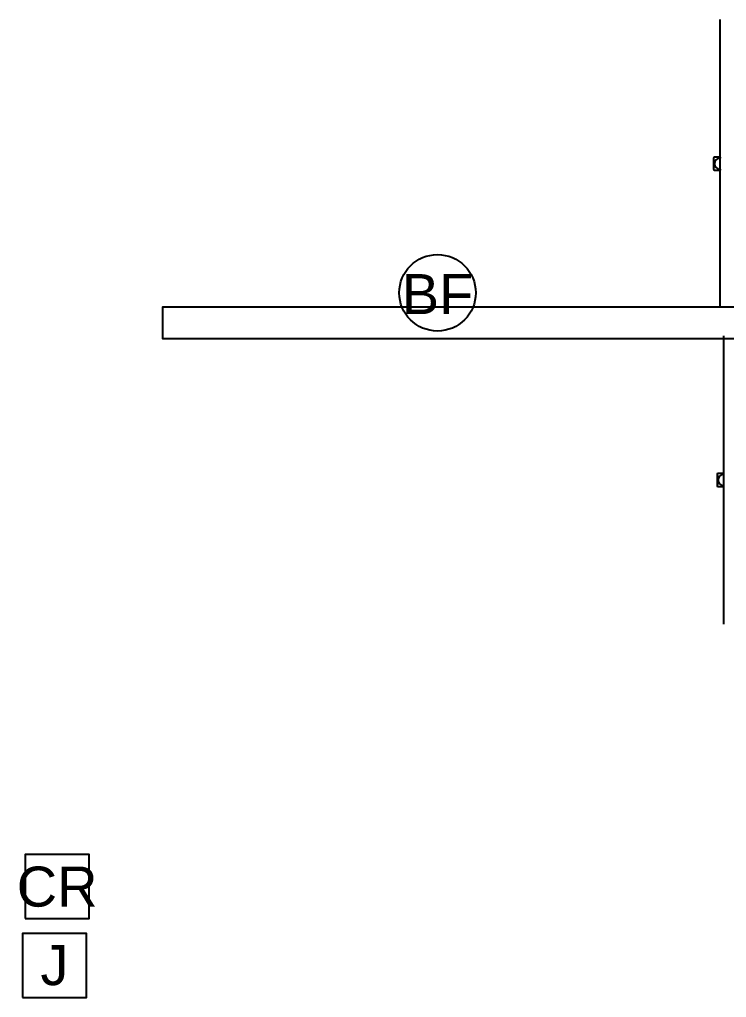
# Model space of a CAD drawing. Header units: inches. Extents: x 23 to 6400, y -2214 to 4412.
# Drawn here: x 3894.1 to 4070.6, y 3670.8 to 3915 of the extents above; entities that cross this region are included whole.
import ezdxf
from ezdxf.enums import TextEntityAlignment as Align

# ---------------------------------------------------------------- set-up
doc = ezdxf.new("R2010")
doc.units = ezdxf.units.IN
doc.header["$LTSCALE"] = 96
doc.header["$MEASUREMENT"] = 0
doc.linetypes.add('HIDDEN4', pattern=[0.09375, 0.0625, -0.03125])
for name, color, linetype in [('A-FURN-EXIST', 33, 'Continuous'), ('A-Powr-Demo', 1, 'HIDDEN4'), ('A-Powr-Exst', 15, 'Continuous')]:
    doc.layers.add(name, color=color, linetype=linetype)
doc.styles.add('OTJ_Title1', font='swiss.ttf')

# ---------------------------------------------------------------- blocks, each defined once
blk = doc.blocks.new('A$C39A66B45')
blk.add_circle((16.79, 9.55), 9.55)
at = {"color": 0, "linetype": 'ByBlock', "lineweight": -2, "style": 'OTJ_Title1', "flags": 8}
blk.add_attdef('CODE', text='', height=8, dxfattribs=at).set_placement((16.79, 9.23), align=Align.MIDDLE)
blk = doc.blocks.new('A$C63DA0F89')
at = {"color": 0, "linetype": 'ByBlock', "lineweight": -2}
blk.add_lwpolyline([(8.79, 0), (24.79, 0), (24.79, 16), (8.79, 16)], close=True, dxfattribs=at)
at = {"color": 0, "linetype": 'ByBlock', "lineweight": -2, "style": 'OTJ_Title1', "flags": 8}
blk.add_attdef('CODE', text='', height=8, dxfattribs=at).set_placement((16.79, 8), align=Align.MIDDLE)
blk = doc.blocks.new('A$C1C1D4BE0 (4) (2)')
at = {"color": 0}
for p, q in [((247.07, 103.11, 63.53), (247.07, 175.11, 63.53)), ((245.44, 140.49, 63.53), (245.44, 137.74, 63.53)), ((247.07, 140.74, 63.53), (245.69, 140.74, 63.53)), ((247.07, 140.74, 63.53), (247.07, 140.49, 63.53)), ((245.69, 137.49, 63.53), (247.07, 137.49, 63.53)), ((247.07, 137.74, 63.53), (247.07, 137.49, 63.53)), ((247.93, 96.11, 63.53), (247.93, 24.11, 63.53)), ((246.3, 61.49, 63.53), (246.3, 58.74, 63.53)), ((247.93, 61.74, 63.53), (246.55, 61.74, 63.53)), ((247.93, 61.74, 63.53), (247.93, 61.49, 63.53)), ((247.93, 58.74, 63.53), (247.93, 58.49, 63.53)), ((246.55, 58.49, 63.53), (247.93, 58.49, 63.53))]:
    blk.add_line(p, q, dxfattribs=at)
at = {"elevation": 36.03}
blk.add_lwpolyline([(329.17, 95.4), (107.91, 95.4), (107.91, 103.36), (329.17, 103.36)], close=True, dxfattribs=at)
at = {"color": 0}
for centre, radius, start, end in [((245.69, 140.49, 63.53), 0.25, 90, 180), ((247.07, 139.11, 63.53), 1.38, 90, 270), ((245.69, 137.74, 63.53), 0.25, 180, 270), ((246.55, 61.49, 63.53), 0.25, 90, 180), ((247.93, 60.11, 63.53), 1.38, 90, 270), ((246.55, 58.74, 63.53), 0.25, 180, 270)]:
    blk.add_arc(centre, radius, start, end, dxfattribs=at)
at = {"color": 0, "flags": 1}
for tag, p, rotation in [('CAPPN', (247.07, 175.11, 63.53), 180), ('CAPMG', (247.07, 175.11, 63.53), 180), ('CAPMC', (247.07, 175.11, 63.53), 180), ('CAPQT', (247.07, 175.11, 63.53), 180), ('CAPDH', (247.07, 175.11, 63.53), 180), ('CAPGC', (247.07, 175.11, 63.53), 180), ('CAPPN', (346.3, 144.91, 64.53), 239.7332), ('CAPMG', (346.3, 144.91, 64.53), 239.7332), ('CAPMC', (346.3, 144.91, 64.53), 239.7332), ('CAPQT', (346.3, 144.91, 64.53), 239.7332), ('CAPDH', (346.3, 144.91, 64.53), 239.7332), ('CAPGC', (346.3, 144.91, 64.53), 239.7332), ('CAPPN', (247.07, 103.11, 63.53), 180), ('CAPMG', (247.07, 103.11, 63.53), 180), ('CAPMC', (247.07, 103.11, 63.53), 180), ('CAPQT', (247.07, 103.11, 63.53), 180), ('CAPDH', (247.07, 103.11, 63.53), 180), ('CAPGC', (247.07, 103.11, 63.53), 180), ('CAPPN', (273.39, 103.26, 36.28), 180), ('CAPMG', (273.39, 103.26, 36.28), 180), ('CAPMC', (273.39, 103.26, 36.28), 180), ('CAPQT', (273.39, 103.26, 36.28), 180), ('CAPDH', (273.39, 103.26, 36.28), 180), ('CAPGC', (273.39, 103.26, 36.28), 180), ('CAPPN', (247.93, 96.11, 63.53), 270), ('CAPMG', (247.93, 96.11, 63.53), 270), ('CAPMC', (247.93, 96.11, 63.53), 270), ('CAPQT', (247.93, 96.11, 63.53), 270), ('CAPDH', (247.93, 96.11, 63.53), 270), ('CAPGC', (247.93, 96.11, 63.53), 270), ('CAPPN', (352.41, 58, 64.53), 120), ('CAPMG', (352.41, 58, 64.53), 120), ('CAPMC', (352.41, 58, 64.53), 120), ('CAPQT', (352.41, 58, 64.53), 120), ('CAPDH', (352.41, 58, 64.53), 120), ('CAPGC', (352.41, 58, 64.53), 120), ('CAPPN', (364.65, 37.2, 36.28), 120.8037), ('CAPMG', (364.65, 37.2, 36.28), 120.8037), ('CAPMC', (364.65, 37.2, 36.28), 120.8037), ('CAPQT', (364.65, 37.2, 36.28), 120.8037), ('CAPDH', (364.65, 37.2, 36.28), 120.8037), ('CAPGC', (364.65, 37.2, 36.28), 120.8037)]:
    blk.add_attdef(tag, p, '', height=0.001, rotation=rotation, dxfattribs=at)
for tag, p in [('CAPPN', (249.58, 96.11, 36.28)), ('CAPMG', (249.58, 96.11, 36.28)), ('CAPMC', (249.58, 96.11, 36.28)), ('CAPQT', (249.58, 96.11, 36.28)), ('CAPDH', (249.58, 96.11, 36.28)), ('CAPGC', (249.58, 96.11, 36.28)), ('CAPPN', (273.58, 96.11, 64.53)), ('CAPMG', (273.58, 96.11, 64.53)), ('CAPMC', (273.58, 96.11, 64.53)), ('CAPQT', (273.58, 96.11, 64.53)), ('CAPDH', (273.58, 96.11, 64.53)), ('CAPGC', (273.58, 96.11, 64.53))]:
    blk.add_attdef(tag, p, '', height=0.001, dxfattribs=at)

msp = doc.modelspace()

# ---------------------------------------------------------------- block references
at = {"layer": 'A-FURN-EXIST'}
msp.add_blockref('A$C1C1D4BE0 (4) (2)', (3821.95, 3739.92, 13), dxfattribs=at)
at = {"layer": 'A-Powr-Demo', "linetype": 'Continuous', "lineweight": -3}
ref = msp.add_blockref('A$C63DA0F89', (3886.71, 3690.5), dxfattribs=at)
ref.add_attrib('CODE', 'CR', dxfattribs={"layer": '0', "color": 0, "linetype": 'ByBlock', "lineweight": -2, "height": 10, "style": 'OTJ_Title1', "flags": 8}).set_placement((3903.5, 3698.5), align=Align.MIDDLE)
ref = msp.add_blockref('A$C63DA0F89', (3886.04, 3670.82), dxfattribs=at)
ref.add_attrib('CODE', 'J', dxfattribs={"layer": '0', "color": 0, "linetype": 'ByBlock', "lineweight": -2, "height": 10, "style": 'OTJ_Title1', "flags": 8}).set_placement((3902.84, 3678.82), align=Align.MIDDLE)
at = {"layer": 'A-Powr-Exst', "color": 15, "linetype": 'Continuous', "lineweight": -3}
ref = msp.add_blockref('A$C39A66B45', (3981.68, 3837.24), dxfattribs=at)
ref.add_attrib('CODE', 'BF', dxfattribs={"layer": '0', "color": 0, "linetype": 'ByBlock', "lineweight": -2, "height": 10, "style": 'OTJ_Title1', "flags": 8}).set_placement((3998.47, 3846.47), align=Align.MIDDLE)

doc.saveas('drawing.dxf')
